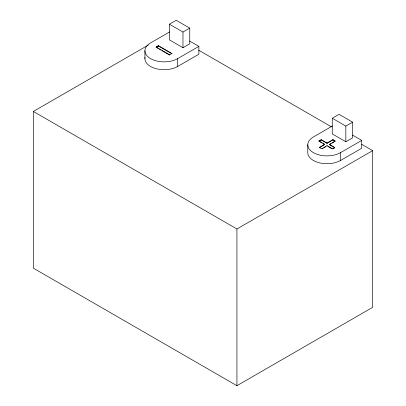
<?xml version="1.0" encoding="UTF-8"?>
<svg xmlns="http://www.w3.org/2000/svg" width="406" height="406" viewBox="0 0 406 406"><rect width="100%" height="100%" fill="white"/><g stroke="black" fill="none" stroke-linecap="round" stroke-linejoin="round"><path stroke-width="0.61" d="M169.403 24.218L176.189 20.3L189.764 28.136L189.764 43.807L182.974 47.725L169.403 39.889L169.403 24.218L182.974 32.054L189.764 28.136M169.551 31.967L150.535 42.945A19.194 11.079 0 0 0 150.535 58.616A19.194 11.079 0 0 0 177.681 58.616L198.869 46.386L198.869 54.221L177.681 66.452A19.194 11.079 0 0 1 155.848 68.619A19.194 11.079 0 0 1 145.018 57.459M361.67 144.297L372.647 150.631L372.647 307.342L236.931 385.7L33.353 268.168L33.353 111.452L148.276 45.107M171.926 53.496L158.35 45.66L156.092 46.964L169.662 54.8L171.926 53.496L171.926 53.795L158.35 45.959L156.092 47.263M156.513 47.329L158.685 46.076M332.265 118.242L339.051 114.325L352.621 122.16L352.621 137.832L345.836 141.75L332.265 133.914L332.265 118.242L345.836 126.078L352.621 122.16M332.412 125.992L313.396 136.974A19.194 11.079 0 0 0 313.396 152.646A19.194 11.079 0 0 0 340.538 152.646L361.731 140.41L361.731 148.246L340.538 160.482A19.194 11.079 0 0 1 319.623 162.882A19.194 11.079 0 0 1 307.773 152.646L307.773 144.81M322.12 143.12L318.954 140.994L321.212 139.684L327.028 143.044L332.905 139.649L335.168 140.953L329.291 144.648L334.783 147.82L332.976 148.865M318.954 141.293L321.212 139.984L327.028 143.343L332.905 139.948L335.168 141.252L331.961 143.105M319.334 147.485L324.764 144.348L319.334 147.784L319.334 147.485L321.598 148.789L327.028 145.652L332.524 148.829L334.783 147.52L329.291 144.348M322.141 148.779L323.227 148.149M324.313 147.52L325.942 146.581M329.824 144.338L330.89 143.724M33.353 111.452L236.931 228.989L372.647 150.631M189.643 41.057L198.869 46.386M352.499 135.081L361.731 140.41M198.701 50.207L331.494 126.87M318.954 140.994L324.764 144.348M157.178 47.893L158.264 48.517M159.35 49.146L160.979 50.085M162.06 50.714L169.662 55.099L169.662 54.8M323.181 143.734L324.237 144.343M328.028 146.53L332.022 148.84M345.836 126.078L345.836 141.75M340.538 152.646L340.538 160.482M332.905 139.649L332.905 139.948M327.028 143.044L327.028 143.343M327.028 145.652L327.028 145.952M321.212 139.684L321.212 139.984M236.931 228.989L236.931 385.7M182.974 32.054L182.974 47.725M177.681 58.616L177.681 66.452M158.35 45.66L158.35 45.959M144.917 50.78L144.917 58.616"/></g></svg>
